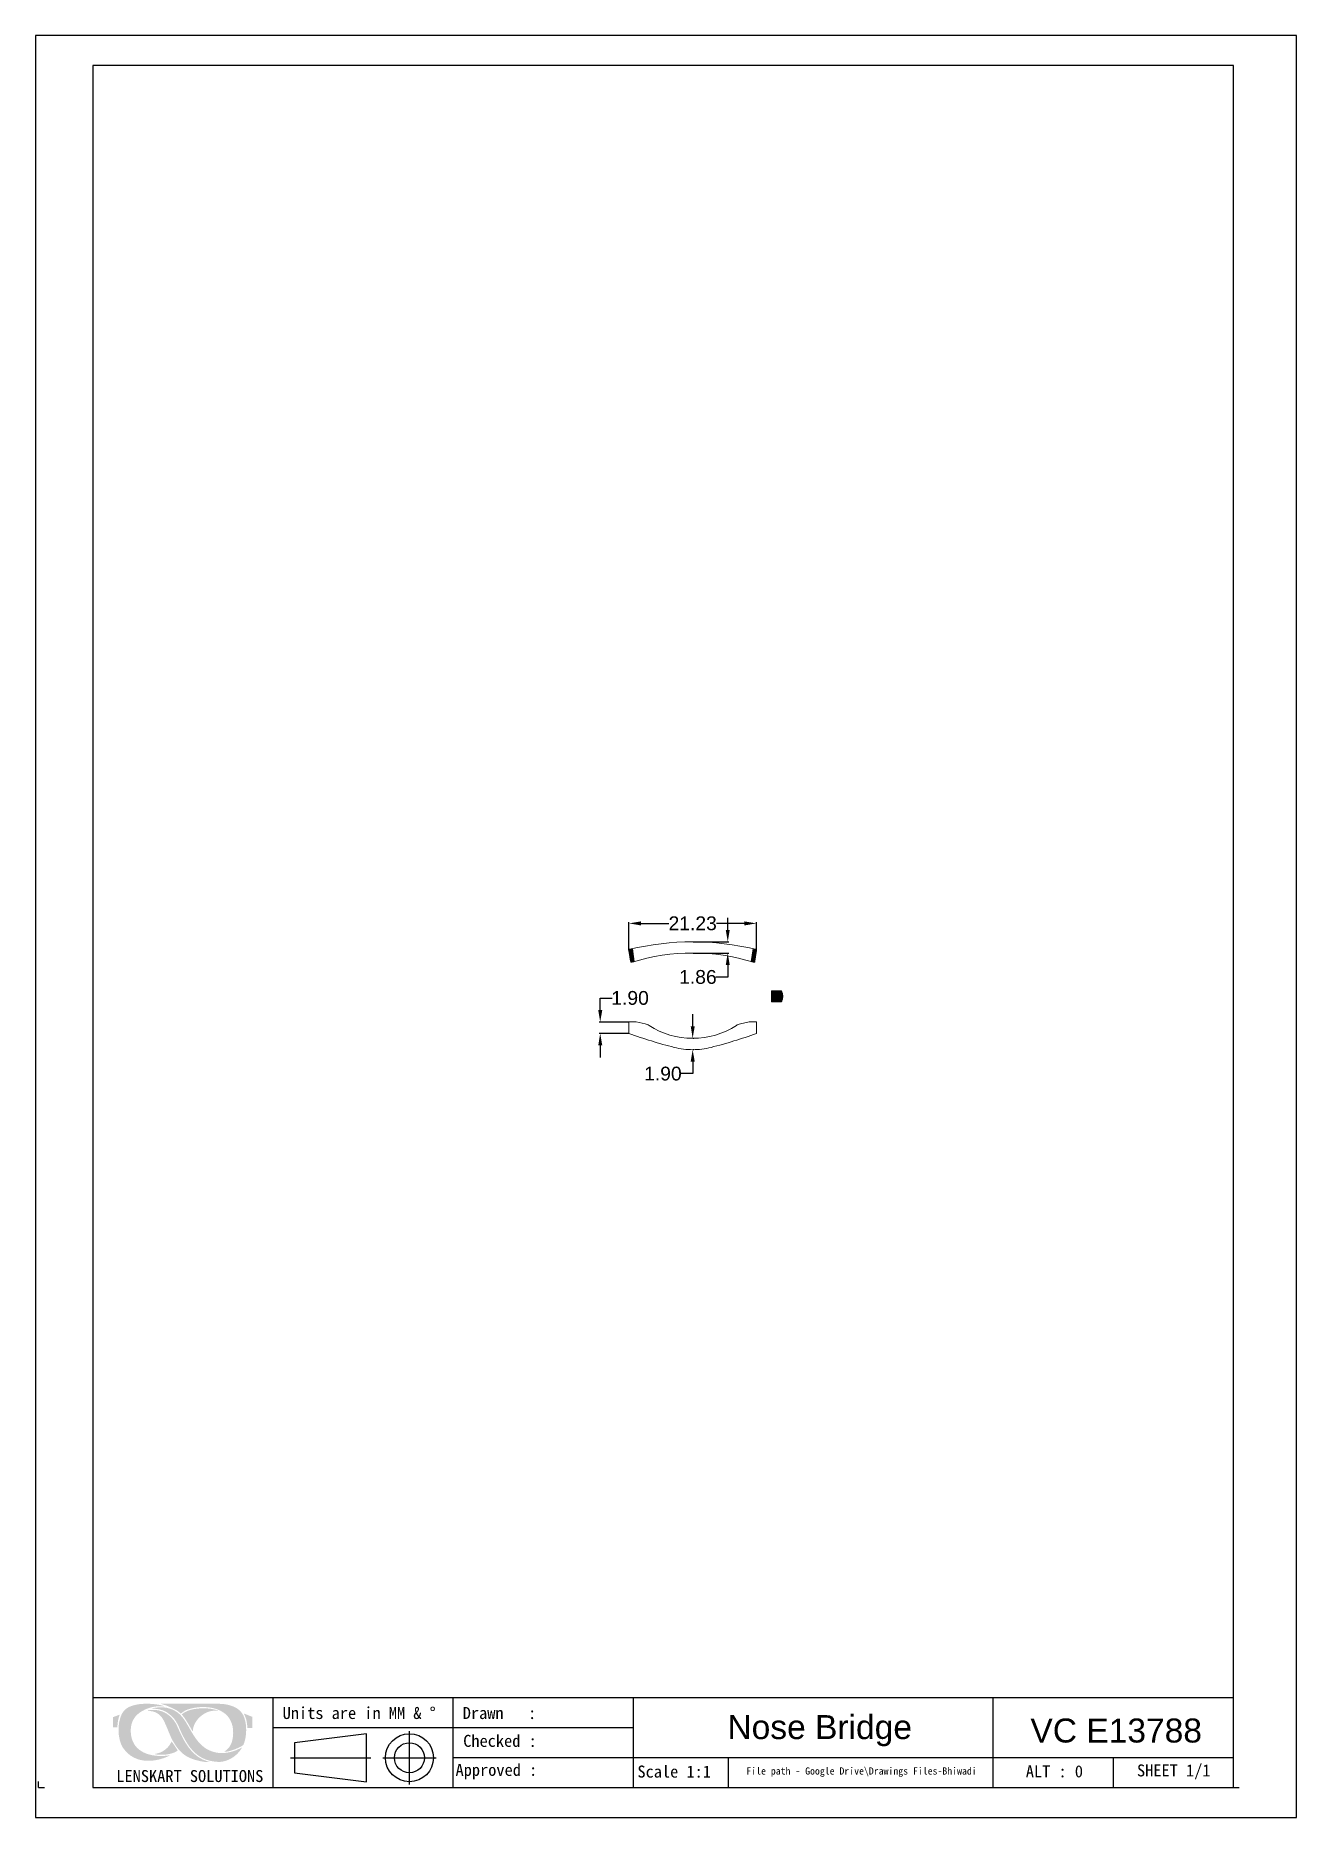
# Model space of a CAD drawing. Header units: millimetres. Extents: x 2621 to 2831, y 1605 to 1902.
import ezdxf

# ---------------------------------------------------------------- set-up
doc = ezdxf.new("R2010")
doc.units = ezdxf.units.MM
doc.layers.add('图框-线条', color=7, linetype='Continuous')
doc.layers.add('绘图层', color=7, linetype='Continuous', lineweight=15)
doc.styles.get("Standard").update_dxf_attribs({"font": 'arial.ttf'})
doc.styles.add('宋体', font='SimSun.ttf')
doc.dimstyles.new('Standard$0', dxfattribs={"dimtxt": 2.3, "dimasz": 2, "dimexe": 1, "dimexo": 1, "dimgap": 1, "dimtad": 0, "dimtih": 1, "dimtoh": 1, "dimdec": 1, "dimzin": 0, "dimdsep": 46, "dimtxsty": 'Standard', "dimcen": 0, "dimclrd": 4, "dimclre": 4, "dimclrt": 4, "dimadec": 1, "dimazin": 0, "dimtfac": 1, "dimtdec": 1, "dimtofl": 0, "dimtmove": 0, "dimatfit": 0, "dimfxl": 1, "dimtolj": 1, "dimtzin": 0, "dimarcsym": 0})

# ---------------------------------------------------------------- blocks, each defined once
blk = doc.blocks.new('*D6')
at = {"color": 0, "lineweight": -2, "transparency": 16777216}
for p, q in [((2719.66, 1749.27), (2719.66, 1753.9)), ((2721.66, 1753.72), (2726.28, 1753.72)), ((2738.89, 1753.72), (2734.26, 1753.72)), ((2740.89, 1749.27), (2740.89, 1753.9))]:
    blk.add_line(p, q, dxfattribs=at)
at = {"color": 0, "transparency": 16777216}
for points in [[(2721.66, 1754.05), (2721.66, 1753.38), (2719.66, 1753.72)], [(2738.89, 1754.05), (2738.89, 1753.38), (2740.89, 1753.72)]]:
    blk.add_solid(points, dxfattribs=at)
at = {"layer": 'Defpoints', "color": 0, "transparency": 16777216}
for p in [(2719.66, 1753.72), (2719.66, 1749.21), (2740.89, 1749.21)]:
    blk.add_point(p, dxfattribs=at)
at = {"color": 0, "lineweight": 9, "transparency": 16777216, "insert": (2730.27, 1753.72), "char_height": 2.3, "attachment_point": 5}
blk.add_mtext('\\A1;21.23', dxfattribs=at)
blk = doc.blocks.new('*D7')
at = {"color": 0, "lineweight": -2, "transparency": 16777216}
for p, q in [((2736.11, 1752.64), (2736.11, 1754.64)), ((2730.34, 1750.64), (2736.29, 1750.64)), ((2730.34, 1748.78), (2736.29, 1748.78)), ((2736.11, 1746.78), (2736.11, 1744.78)), ((2736.11, 1744.78), (2734.11, 1744.78))]:
    blk.add_line(p, q, dxfattribs=at)
at = {"color": 0, "transparency": 16777216}
for points in [[(2735.78, 1752.64), (2736.44, 1752.64), (2736.11, 1750.64)], [(2735.78, 1746.78), (2736.44, 1746.78), (2736.11, 1748.78)]]:
    blk.add_solid(points, dxfattribs=at)
at = {"layer": 'Defpoints', "color": 0, "transparency": 16777216}
for p in [(2730.27, 1750.64), (2730.27, 1748.78), (2736.11, 1748.78)]:
    blk.add_point(p, dxfattribs=at)
at = {"color": 0, "lineweight": 9, "transparency": 16777216, "insert": (2731.14, 1744.78), "char_height": 2.3, "attachment_point": 5}
blk.add_mtext('\\A1;1.86', dxfattribs=at)
blk = doc.blocks.new('*D8')
at = {"color": 0, "lineweight": -2, "transparency": 16777216}
for p, q in [((2714.87, 1739.28), (2714.87, 1741.28)), ((2714.87, 1741.28), (2716.87, 1741.28)), ((2719.6, 1737.28), (2714.69, 1737.28)), ((2719.6, 1735.38), (2714.69, 1735.38)), ((2714.87, 1733.38), (2714.87, 1731.38))]:
    blk.add_line(p, q, dxfattribs=at)
at = {"color": 0, "transparency": 16777216}
for points in [[(2714.54, 1739.28), (2715.21, 1739.28), (2714.87, 1737.28)], [(2714.54, 1733.38), (2715.21, 1733.38), (2714.87, 1735.38)]]:
    blk.add_solid(points, dxfattribs=at)
at = {"layer": 'Defpoints', "color": 0, "transparency": 16777216}
for p in [(2714.87, 1737.28), (2719.66, 1737.28), (2719.66, 1735.38)]:
    blk.add_point(p, dxfattribs=at)
at = {"color": 0, "lineweight": 9, "transparency": 16777216, "insert": (2719.84, 1741.28), "char_height": 2.3, "attachment_point": 5}
blk.add_mtext('\\A1;1.90', dxfattribs=at)
blk = doc.blocks.new('*D9')
at = {"color": 0, "lineweight": -2, "transparency": 16777216}
for p, q in [((2730.27, 1736.57), (2730.27, 1738.57)), ((2730.34, 1734.57), (2730.45, 1734.57)), ((2730.34, 1732.67), (2730.45, 1732.67)), ((2730.27, 1728.67), (2728.27, 1728.67)), ((2730.27, 1730.67), (2730.27, 1728.67))]:
    blk.add_line(p, q, dxfattribs=at)
at = {"color": 0, "transparency": 16777216}
for points in [[(2729.94, 1736.57), (2730.61, 1736.57), (2730.27, 1734.57)], [(2729.94, 1730.67), (2730.61, 1730.67), (2730.27, 1732.67)]]:
    blk.add_solid(points, dxfattribs=at)
at = {"layer": 'Defpoints', "color": 0, "transparency": 16777216}
for p in [(2730.27, 1734.57), (2730.27, 1732.67), (2730.27, 1732.67)]:
    blk.add_point(p, dxfattribs=at)
at = {"color": 0, "lineweight": 9, "transparency": 16777216, "insert": (2725.31, 1728.67), "char_height": 2.3, "attachment_point": 5}
blk.add_mtext('\\A1;1.90', dxfattribs=at)

msp = doc.modelspace()

# ---------------------------------------------------------------- hatches: boundary and pattern name
at = {"lineweight": 9}
h = msp.add_hatch(dxfattribs=at)
h.set_pattern_fill('ANSI31', color=1, scale=0.05, style=0)
h.set_pattern_definition([(45, (1860.04971, 1132.55976), (-0.112253202, 0.112253202), [])])
edge = h.paths.add_edge_path()
edge.add_line((2719.66, 1749.181), (2719.911, 1747.414))
edge.add_arc((2720.109, 1747.442), 0.2, 188.07533, 287.21222)
edge.add_arc((2730.274, 1714.63), 34.151, 106.58701, 107.21222, ccw=False)
edge.add_line((2720.525, 1747.36), (2720.221, 1749.5))
edge.add_arc((2730.274, 1705.789), 44.851, 102.95208, 103.48933)
edge.add_arc((2719.858, 1749.209), 0.2, 103.48933, 188.07533)
h = msp.add_hatch(dxfattribs=at)
h.set_pattern_fill('ANSI31', color=1, scale=0.05, style=0)
h.set_pattern_definition([(135, (3600.49818, 1132.55976), (0.112253202, 0.112253202), [])])
edge = h.paths.add_edge_path()
edge.add_line((2740.888, 1749.181), (2740.637, 1747.414))
edge.add_arc((2740.439, 1747.442), 0.2, 252.78778, 351.92467, ccw=False)
edge.add_arc((2730.274, 1714.63), 34.151, 432.78778, 433.41299)
edge.add_line((2740.023, 1747.36), (2740.327, 1749.5))
edge.add_arc((2730.274, 1705.789), 44.851, 436.51067, 437.04792, ccw=False)
edge.add_arc((2740.69, 1749.209), 0.2, 351.92467, 436.51067, ccw=False)
h = msp.add_hatch(dxfattribs=at)
h.set_pattern_fill('ANSI31', color=1, scale=0.05, style=0)
h.set_pattern_definition([(45, (1867.827, 946.99294), (-0.112253202, 0.112253202), [])])
edge = h.paths.add_edge_path()
edge.add_arc((2743.563, 1741.561), 1.746, 328.96976, 391.03024)
edge.add_line((2745.059, 1742.461), (2743.409, 1742.461))
edge.add_line((2743.409, 1742.461), (2743.409, 1740.661))
edge.add_line((2743.409, 1740.661), (2745.059, 1740.661))
at = {"layer": '图框-线条', "lineweight": 0, "ltscale": 0.1}
h = msp.add_hatch(color=252, dxfattribs=at)
edge = h.paths.add_edge_path()
edge.add_spline(control_points=[(2633.702, 1621.396), (2633.702, 1621.396), (2633.701, 1619.682), (2633.701, 1619.682), (2633.701, 1619.682), (2633.701, 1619.682), (2634.413, 1619.682), (2634.413, 1619.682), (2634.413, 1619.682), (2634.466, 1620.083), (2634.473, 1620.433), (2634.551, 1620.832), (2634.551, 1620.832), (2634.62, 1621.181), (2634.726, 1621.531), (2634.85, 1621.833), (2634.85, 1621.833), (2634.85, 1621.833), (2633.702, 1621.396), (2633.702, 1621.396)], knot_values=[0, 0, 0, 0, 0.1666667, 0.1666667, 0.1666667, 0.1666767, 0.3333333, 0.3333333, 0.3333333, 0.3333433, 0.5, 0.5, 0.5, 0.50001, 0.6666667, 0.6666667, 0.6666667, 0.6666767, 1, 1, 1, 1], degree=3, periodic=0)
edge = h.paths.add_edge_path()
edge.add_spline(control_points=[(2656.104, 1619.608), (2656.104, 1619.608), (2656.909, 1619.601), (2656.909, 1619.601), (2656.909, 1619.601), (2656.909, 1619.601), (2656.913, 1621.455), (2656.913, 1621.455), (2656.913, 1621.455), (2656.913, 1621.455), (2655.5, 1622.015), (2655.5, 1622.015), (2655.5, 1622.015), (2655.645, 1621.657), (2655.807, 1621.397), (2655.916, 1620.949), (2655.916, 1620.949), (2656.027, 1620.494), (2656.064, 1620.096), (2656.104, 1619.608)], knot_values=[0, 0, 0, 0, 0.1666667, 0.1666667, 0.1666667, 0.1666767, 0.3333333, 0.3333333, 0.3333333, 0.3333433, 0.5, 0.5, 0.5, 0.50001, 0.6666667, 0.6666667, 0.6666667, 0.6666767, 1, 1, 1, 1], degree=3, periodic=0)
edge = h.paths.add_edge_path(flags=17)
edge.add_spline(control_points=[(2640.62, 1615.264), (2640.753, 1615.157), (2641.576, 1615.142), (2641.719, 1615.137), (2641.719, 1615.137), (2642.598, 1615.111), (2643.921, 1615.324), (2644.496, 1615.879), (2644.496, 1615.879), (2644.443, 1615.961), (2644.412, 1615.995), (2644.355, 1616.062), (2644.355, 1616.062), (2644.355, 1616.062), (2643.487, 1617.352), (2643.487, 1617.352), (2643.487, 1617.352), (2643.275, 1617.091), (2643.184, 1616.597), (2642.382, 1615.982), (2642.382, 1615.982), (2641.908, 1615.618), (2641.35, 1615.364), (2640.62, 1615.264)], knot_values=[0, 0, 0, 0, 0.1428571, 0.1428571, 0.1428571, 0.1428671, 0.2857143, 0.2857143, 0.2857143, 0.2857243, 0.4285714, 0.4285714, 0.4285714, 0.4285814, 0.5714286, 0.5714286, 0.5714286, 0.5714386, 0.7142857, 0.7142857, 0.7142857, 0.7142957, 1, 1, 1, 1], degree=3, periodic=0)
edge = h.paths.add_edge_path(flags=17)
edge.add_spline(control_points=[(2645.169, 1621.84), (2645.218, 1621.757), (2645.23, 1621.767), (2645.293, 1621.695), (2645.293, 1621.695), (2645.94, 1620.954), (2646.871, 1619.162), (2646.991, 1619.037), (2646.991, 1619.037), (2647.05, 1620.537), (2648.304, 1621.845), (2649.538, 1622.277), (2649.538, 1622.277), (2650.187, 1622.504), (2650.536, 1622.511), (2651.257, 1622.444), (2651.257, 1622.444), (2651.019, 1622.638), (2650.014, 1622.802), (2649.758, 1622.831), (2649.758, 1622.831), (2648.546, 1622.969), (2646.79, 1622.854), (2645.714, 1622.251), (2645.714, 1622.251), (2645.544, 1622.156), (2645.233, 1621.961), (2645.169, 1621.84)], knot_values=[0, 0, 0, 0, 0.125, 0.125, 0.125, 0.12501, 0.25, 0.25, 0.25, 0.25001, 0.375, 0.375, 0.375, 0.37501, 0.5, 0.5, 0.5, 0.50001, 0.625, 0.625, 0.625, 0.62501, 0.75, 0.75, 0.75, 0.75001, 1, 1, 1, 1], degree=3, periodic=0)
edge = h.paths.add_edge_path()
edge.add_spline(control_points=[(2644.589, 1619.488), (2644.182, 1620.404), (2644.056, 1620.659), (2643.416, 1621.348), (2643.416, 1621.348), (2642.541, 1622.291), (2641.196, 1622.761), (2639.87, 1622.581), (2639.87, 1622.581), (2639.783, 1622.569), (2639.706, 1622.558), (2639.622, 1622.541), (2639.622, 1622.541), (2639.622, 1622.541), (2639.388, 1622.47), (2639.388, 1622.47), (2639.388, 1622.47), (2640.156, 1622.432), (2640.754, 1622.321), (2641.262, 1621.937), (2641.262, 1621.937), (2641.768, 1621.554), (2641.962, 1621.251), (2642.287, 1620.587), (2642.287, 1620.587), (2642.816, 1619.505), (2643.174, 1618.294), (2643.766, 1617.293), (2643.766, 1617.293), (2644.397, 1616.225), (2645.007, 1615.444), (2646.072, 1614.825), (2646.072, 1614.825), (2646.926, 1614.327), (2648.716, 1613.856), (2649.905, 1613.904), (2649.905, 1613.904), (2649.773, 1613.969), (2649.588, 1613.995), (2649.431, 1614.043), (2649.431, 1614.043), (2647.22, 1614.716), (2645.942, 1616.593), (2644.968, 1618.653), (2644.968, 1618.653), (2644.837, 1618.931), (2644.715, 1619.203), (2644.589, 1619.488)], knot_values=[0, 0, 0, 0, 0.0769231, 0.0769231, 0.0769231, 0.0769331, 0.1538462, 0.1538462, 0.1538462, 0.1538562, 0.2307692, 0.2307692, 0.2307692, 0.2307792, 0.3076923, 0.3076923, 0.3076923, 0.3077023, 0.3846154, 0.3846154, 0.3846154, 0.3846254, 0.4615385, 0.4615385, 0.4615385, 0.4615485, 0.5384615, 0.5384615, 0.5384615, 0.5384715, 0.6153846, 0.6153846, 0.6153846, 0.6153946, 0.6923077, 0.6923077, 0.6923077, 0.6923177, 0.7692308, 0.7692308, 0.7692308, 0.7692408, 0.8461538, 0.8461538, 0.8461538, 0.8461638, 1, 1, 1, 1], degree=3, periodic=0)
edge = h.paths.add_edge_path()
edge.add_spline(control_points=[(2655.214, 1616.339), (2655.178, 1616.338), (2654.357, 1615.947), (2654.192, 1615.883), (2654.192, 1615.883), (2653.839, 1615.746), (2653.423, 1615.618), (2653.031, 1615.542), (2653.031, 1615.542), (2652.055, 1615.353), (2651.342, 1615.357), (2650.411, 1615.629), (2650.411, 1615.629), (2648.824, 1616.091), (2647.902, 1617.202), (2647.155, 1618.361), (2647.155, 1618.361), (2645.833, 1620.414), (2645.296, 1622.403), (2642.747, 1622.947), (2642.747, 1622.947), (2642.318, 1623.039), (2641.807, 1623.075), (2641.354, 1623.04), (2641.354, 1623.04), (2641.048, 1623.016), (2640.328, 1622.946), (2640.107, 1622.814), (2640.107, 1622.814), (2641.233, 1622.838), (2642.111, 1622.62), (2642.906, 1622.051), (2642.906, 1622.051), (2644.56, 1620.866), (2644.611, 1619.622), (2645.475, 1618.08), (2645.475, 1618.08), (2645.891, 1617.339), (2646.19, 1616.763), (2646.762, 1616.095), (2646.762, 1616.095), (2647.949, 1614.707), (2649.211, 1614.09), (2651.154, 1613.948), (2651.154, 1613.948), (2652.092, 1613.879), (2653.034, 1614.291), (2653.653, 1614.681), (2653.653, 1614.681), (2654.08, 1614.951), (2654.416, 1615.288), (2654.736, 1615.656), (2654.736, 1615.656), (2654.903, 1615.847), (2655.083, 1616.131), (2655.214, 1616.339)], knot_values=[0, 0, 0, 0, 0.0666667, 0.0666667, 0.0666667, 0.0666767, 0.1333333, 0.1333333, 0.1333333, 0.1333433, 0.2, 0.2, 0.2, 0.20001, 0.2666667, 0.2666667, 0.2666667, 0.2666767, 0.3333333, 0.3333333, 0.3333333, 0.3333433, 0.4, 0.4, 0.4, 0.40001, 0.4666667, 0.4666667, 0.4666667, 0.4666767, 0.5333333, 0.5333333, 0.5333333, 0.5333433, 0.6, 0.6, 0.6, 0.60001, 0.6666667, 0.6666667, 0.6666667, 0.6666767, 0.7333333, 0.7333333, 0.7333333, 0.7333433, 0.8, 0.8, 0.8, 0.80001, 0.8666667, 0.8666667, 0.8666667, 0.8666767, 1, 1, 1, 1], degree=3, periodic=0)
edge = h.paths.add_edge_path()
edge.add_spline(control_points=[(2645.016, 1622), (2645.577, 1622.435), (2645.74, 1622.574), (2646.559, 1622.804), (2646.559, 1622.804), (2648.429, 1623.327), (2650.842, 1623.189), (2652.308, 1622.038), (2652.308, 1622.038), (2653.111, 1621.407), (2653.767, 1620.302), (2653.729, 1618.754), (2653.729, 1618.754), (2653.701, 1617.612), (2653.421, 1616.504), (2652.515, 1615.846), (2652.515, 1615.846), (2652.455, 1615.802), (2652.207, 1615.649), (2652.151, 1615.63), (2652.151, 1615.63), (2653.039, 1615.575), (2654.434, 1616.179), (2655.168, 1616.595), (2655.168, 1616.595), (2655.445, 1616.752), (2655.417, 1616.725), (2655.535, 1617.045), (2655.535, 1617.045), (2656.001, 1618.308), (2656.016, 1620.057), (2655.591, 1621.284), (2655.591, 1621.284), (2655.396, 1621.849), (2655.183, 1622.144), (2654.815, 1622.512), (2654.815, 1622.512), (2654.055, 1623.273), (2652.544, 1623.628), (2651.452, 1623.628), (2651.452, 1623.628), (2648.227, 1623.626), (2644.918, 1623.663), (2641.714, 1623.627), (2641.714, 1623.627), (2641.946, 1623.524), (2642.362, 1623.428), (2642.63, 1623.331), (2642.63, 1623.331), (2642.903, 1623.232), (2644.083, 1622.677), (2644.315, 1622.537), (2644.315, 1622.537), (2644.635, 1622.342), (2644.957, 1622.034), (2645.016, 1622)], knot_values=[0, 0, 0, 0, 0.0666667, 0.0666667, 0.0666667, 0.0666767, 0.1333333, 0.1333333, 0.1333333, 0.1333433, 0.2, 0.2, 0.2, 0.20001, 0.2666667, 0.2666667, 0.2666667, 0.2666767, 0.3333333, 0.3333333, 0.3333333, 0.3333433, 0.4, 0.4, 0.4, 0.40001, 0.4666667, 0.4666667, 0.4666667, 0.4666767, 0.5333333, 0.5333333, 0.5333333, 0.5333433, 0.6, 0.6, 0.6, 0.60001, 0.6666667, 0.6666667, 0.6666667, 0.6666767, 0.7333333, 0.7333333, 0.7333333, 0.7333433, 0.8, 0.8, 0.8, 0.80001, 0.8666667, 0.8666667, 0.8666667, 0.8666767, 1, 1, 1, 1], degree=3, periodic=0)
edge = h.paths.add_edge_path()
edge.add_spline(control_points=[(2643.235, 1615.047), (2643.097, 1615.054), (2642.833, 1614.993), (2642.671, 1614.978), (2642.671, 1614.978), (2640.101, 1614.739), (2637.064, 1615.416), (2636.696, 1618.56), (2636.696, 1618.56), (2636.525, 1620.025), (2636.98, 1621.352), (2638.157, 1622.159), (2638.157, 1622.159), (2639.33, 1622.964), (2640.506, 1623.282), (2642.236, 1623.233), (2642.236, 1623.233), (2642.236, 1623.233), (2641.539, 1623.427), (2641.539, 1623.427), (2641.539, 1623.427), (2640.012, 1623.754), (2637.725, 1623.768), (2636.377, 1623.096), (2636.377, 1623.096), (2635.613, 1622.715), (2635.188, 1622.149), (2634.896, 1621.199), (2634.896, 1621.199), (2634.398, 1619.577), (2634.544, 1617.079), (2635.758, 1615.801), (2635.758, 1615.801), (2635.916, 1615.635), (2635.988, 1615.521), (2636.175, 1615.373), (2636.175, 1615.373), (2636.365, 1615.221), (2636.402, 1615.168), (2636.643, 1614.997), (2636.643, 1614.997), (2638.22, 1613.882), (2640.272, 1613.945), (2642.074, 1614.549), (2642.074, 1614.549), (2642.285, 1614.619), (2642.489, 1614.702), (2642.682, 1614.785), (2642.682, 1614.785), (2642.803, 1614.838), (2643.167, 1615.031), (2643.235, 1615.047)], knot_values=[0, 0, 0, 0, 0.0714286, 0.0714286, 0.0714286, 0.0714386, 0.1428571, 0.1428571, 0.1428571, 0.1428671, 0.2142857, 0.2142857, 0.2142857, 0.2142957, 0.2857143, 0.2857143, 0.2857143, 0.2857243, 0.3571429, 0.3571429, 0.3571429, 0.3571529, 0.4285714, 0.4285714, 0.4285714, 0.4285814, 0.5, 0.5, 0.5, 0.50001, 0.5714286, 0.5714286, 0.5714286, 0.5714386, 0.6428571, 0.6428571, 0.6428571, 0.6428671, 0.7142857, 0.7142857, 0.7142857, 0.7142957, 0.7857143, 0.7857143, 0.7857143, 0.7857243, 0.8571429, 0.8571429, 0.8571429, 0.8571529, 1, 1, 1, 1], degree=3, periodic=0)

# ---------------------------------------------------------------- linework, layer by layer
at = {"color": 0, "lineweight": 9}
for p, q in [((2720.221, 1749.5), (2720.525, 1747.36)), ((2740.327, 1749.5), (2740.023, 1747.36)), ((2719.66, 1749.181), (2719.911, 1747.414)), ((2740.888, 1749.181), (2740.637, 1747.414)), ((2743.409, 1742.461), (2745.059, 1742.461)), ((2743.409, 1740.661), (2743.409, 1742.461)), ((2745.059, 1740.661), (2743.409, 1740.661)), ((2719.658, 1735.378), (2719.658, 1737.283)), ((2720.878, 1737.283), (2719.658, 1737.283)), ((2722.331, 1736.977), (2720.878, 1737.283)), ((2738.217, 1736.977), (2739.67, 1737.283)), ((2739.67, 1737.283), (2740.89, 1737.283)), ((2740.89, 1735.378), (2740.89, 1737.283))]:
    msp.add_line(p, q, dxfattribs=at)
for p, q in [((2630.344, 1624.701), (2820.344, 1624.701)), ((2660.344, 1624.701), (2660.344, 1609.701)), ((2690.344, 1624.701), (2690.344, 1609.701)), ((2720.344, 1624.701), (2720.344, 1609.701)), ((2780.344, 1609.701), (2780.344, 1624.701)), ((2660.344, 1619.701), (2720.344, 1619.701)), ((2683.09, 1610.197), (2683.09, 1619.086)), ((2663.279, 1614.641), (2676.672, 1614.641)), ((2678.646, 1614.641), (2687.534, 1614.641)), ((2690.344, 1614.701), (2820.344, 1614.701)), ((2736.183, 1614.687), (2736.183, 1609.687)), ((2800.344, 1609.701), (2800.344, 1614.701)), ((2621.309, 1609.701), (2621.309, 1610.701)), ((2621.309, 1609.701), (2622.309, 1609.701)), ((2630.344, 1609.701), (2821.309, 1609.701))]:
    msp.add_line(p, q)
for points in [[(2620.826, 1604.701), (2830.826, 1604.701), (2830.826, 1901.701), (2620.826, 1901.701)], [(2663.94, 1612.141), (2675.94, 1610.641), (2675.94, 1618.641), (2663.94, 1617.141)]]:
    msp.add_lwpolyline(points, close=True)
msp.add_lwpolyline([(2820.344, 1609.701), (2820.344, 1896.701), (2630.344, 1896.701), (2630.344, 1609.701)])
for radius in [4, 2.5]:
    msp.add_circle((2683.09, 1614.641), radius)
for centre, radius, start, end in [((2719.858, 1749.209), 0.2, 103.48933, 188.07533), ((2730.274, 1705.789), 44.851, 76.51067, 103.48933), ((2740.69, 1749.209), 0.2, 351.92467, 76.51067), ((2720.109, 1747.442), 0.2, 188.07533, 287.21222), ((2730.274, 1714.63), 34.151, 72.78778, 107.21222), ((2740.439, 1747.442), 0.2, 252.78778, 351.92467), ((2743.563, 1741.561), 1.746, 328.96976, 31.03024), ((2745.771, 1806.623), 75.88, 249.87133, 255.83918), ((2721.919, 1735.02), 2, 57.28744, 78.12531), ((2730.274, 1748.028), 13.46, 237.28744, 270), ((2730.274, 1748.028), 13.46, 270, 302.71256), ((2714.777, 1806.623), 75.88, 284.16082, 290.12867), ((2738.629, 1735.02), 2, 101.87469, 122.71256), ((2730.274, 1745.203), 12.535, 255.83918, 270), ((2730.274, 1745.203), 12.535, 270, 284.16082)]:
    msp.add_arc(centre, radius, start, end, dxfattribs=at)

# ---------------------------------------------------------------- texts
at = {"char_height": 4, "width": 34.34827, "attachment_point": 5}
for s, insert in [('Nose Bridge ', (2751.431, 1619.148)), ('VC E13788', (2800.819, 1619.148))]:
    msp.add_mtext(s, dxfattribs=dict(at, insert=insert))
at = {"layer": '绘图层', "color": 7, "linetype": 'ByBlock', "lineweight": 9, "attachment_point": 5, "style": '宋体'}
for s, insert, char_height, width in [('\\pxql;{\\fNSimSun|b0|i0|c0|p49;Units are in MM & %%D}', (2677.238, 1622.081), 2, 30.54433), ('\\pxql;{\\fNSimSun|b0|i0|c0|p49;Drawn   : }', (2707.238, 1622.081), 2, 30.54433), ('\\pxql;{\\fNSimSun|b0|i0|c0|p49;Checked : }', (2703.498, 1617.435), 2, 22.90147), ('\\pxql;{\\fNSimSun|b0|i0|c0|p49;Approved :}', (2702.221, 1612.329), 2, 22.90147), ('\\pxql;{\\fNSimSun|b0|i0|c0|p49;Scale 1:1}', (2732.519, 1612.315), 2, 22.90147), ('\\pxql;{\\fNSimSun|b0|i0|c0|p49;File path - Google Drive\\\\Drawings Files-Bhiwadi}', (2784.155, 1612.237), 1.2, 89.88999), ('{\\fNSimSun|b0|i0|c0|p49;ALT : 0}', (2790.522, 1612.357), 2, 17.27914), ('{\\fNSimSun|b0|i0|c0|p49;SHEET 1/1}', (2810.405, 1612.282), 2, 17.27914), ('{\\fSimSun|b0|i0|c134|p2;LENSKART SOLUTIONS}', (2646.509, 1611.575), 2, 58.97445)]:
    msp.add_mtext(s, dxfattribs=dict(at, insert=insert, char_height=char_height, width=width))

# ---------------------------------------------------------------- dimensions: what is measured, and where the dimension line sits
at = {"color": 3, "lineweight": 9}
dim = msp.add_linear_dim(base=(2719.658, 1753.716), p1=(2740.89, 1749.209), p2=(2719.658, 1749.209), dimstyle='Standard$0', override={"dimasz": 2, "dimexe": 0.18, "dimexo": 0.0625, "dimgap": 0.09, "dimdec": 2, "dimtxsty": 'Standard', "dimcen": 0.09, "dimclrd": 0, "dimclre": 0, "dimclrt": 0, "dimtdec": 2, "dimatfit": 3, "dimfxl": 1.25, "dimarcsym": 0}, dxfattribs=at)
dim.commit()
dim.dimension.update_dxf_attribs({"geometry": '*D6', "text_midpoint": (2730.274, 1753.716)})
for p1, p2, distance, picture, middle in [((2730.274, 1750.641), (2730.274, 1748.781), 5.837, '*D7', (2731.143, 1744.781)), ((2719.65836, 1735.37763), (2719.65836, 1737.28256), 4.78606, '*D8', (2719.8373, 1741.28256)), ((2730.274, 1734.568), (2730.274, 1732.668), 0, '*D9', (2725.309, 1728.668))]:
    dim = msp.add_aligned_dim(p1=p1, p2=p2, distance=distance, dimstyle='Standard$0', override={"dimasz": 2, "dimexe": 0.18, "dimexo": 0.0625, "dimgap": 0.09, "dimdec": 2, "dimtxsty": 'Standard', "dimcen": 0.09, "dimclrd": 0, "dimclre": 0, "dimclrt": 0, "dimtdec": 2, "dimatfit": 3, "dimfxl": 1.25, "dimarcsym": 0}, dxfattribs=at)
    dim.commit()
    dim.dimension.update_dxf_attribs({"geometry": picture, "text_midpoint": middle})

doc.saveas('drawing.dxf')
